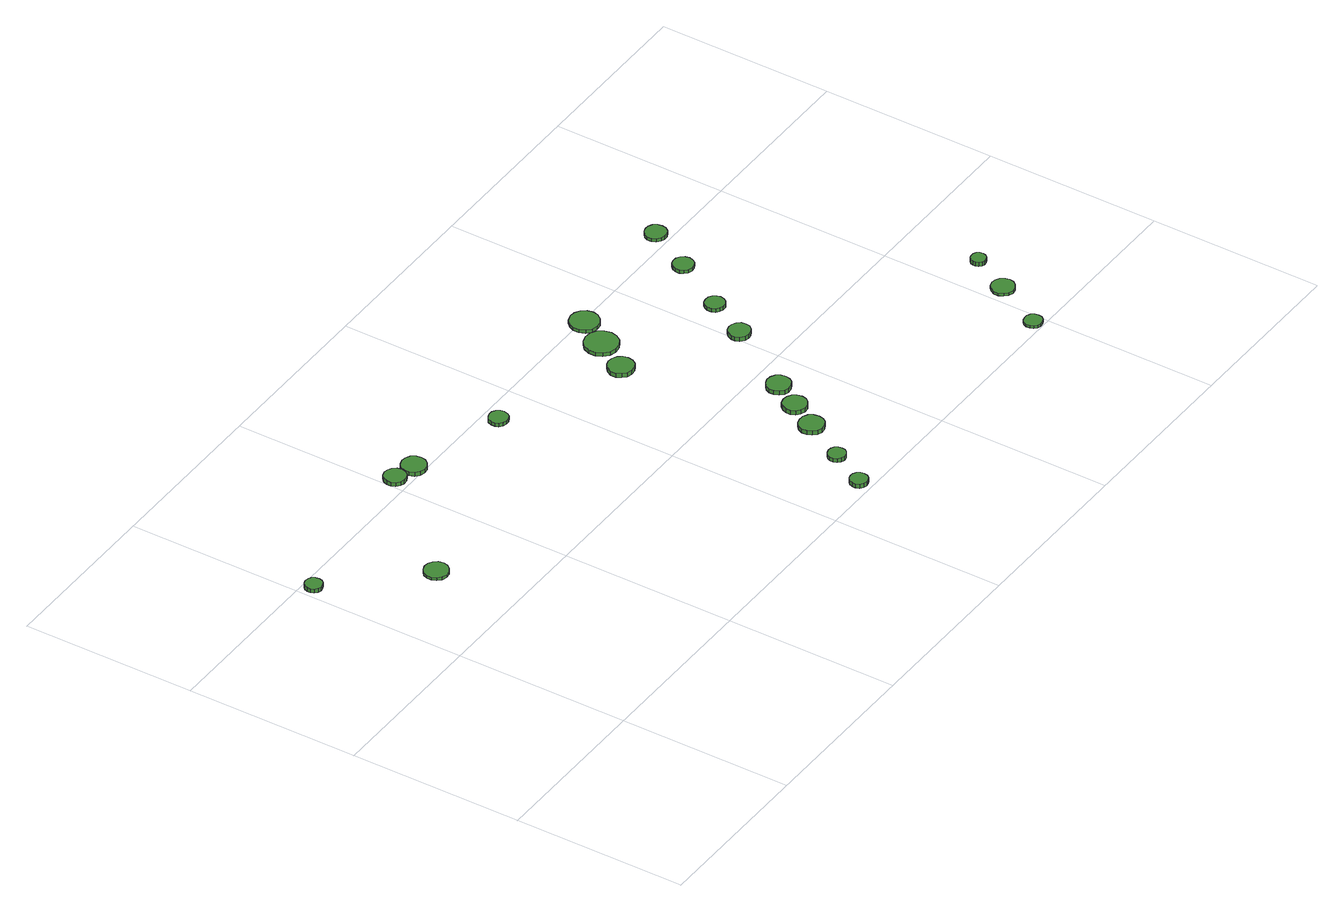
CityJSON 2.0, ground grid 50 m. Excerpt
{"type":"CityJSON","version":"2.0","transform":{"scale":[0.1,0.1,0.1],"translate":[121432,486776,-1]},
"CityObjects":{
"tree1":{"type":"SolitaryVegetationObject","attributes":{"function":"something"},"geometry":[{"type":"MultiSurface","lod":"1","boundaries":[[[0,1,2,3,4,5,6,7,8,9,10,11,12,13,14]],[[15,16,17,18,19,20,21,22,23,24,25,26,27,28,29]],[[0,29,28,1]],[[1,28,27,2]],[[2,27,26,3]],[[3,26,25,4]],[[4,25,24,5]],[[5,24,23,6]],[[6,23,22,7]],[[7,22,21,8]],[[8,21,20,9]],[[9,20,19,10]],[[10,19,18,11]],[[11,18,17,12]],[[12,17,16,13]],[[13,16,15,14]],[[14,15,29,0]]]}]},
"tree2":{"type":"SolitaryVegetationObject","attributes":{"function":"something"},"geometry":[{"type":"MultiSurface","lod":"1","boundaries":[[[30,31,32,33,34,35,36,37,38,39,40,41,42,43,44]],[[45,46,47,48,49,50,51,52,53,54,55,56,57,58,59]],[[30,59,58,31]],[[31,58,57,32]],[[32,57,56,33]],[[33,56,55,34]],[[34,55,54,35]],[[35,54,53,36]],[[36,53,52,37]],[[37,52,51,38]],[[38,51,50,39]],[[39,50,49,40]],[[40,49,48,41]],[[41,48,47,42]],[[42,47,46,43]],[[43,46,45,44]],[[44,45,59,30]]]}]},
"tree3":{"type":"SolitaryVegetationObject","attributes":{"function":"something"},"geometry":[{"type":"MultiSurface","lod":"1","boundaries":[[[60,61,62,63,64,65,66,67,68,69,70,71,72,73,74]],[[75,76,77,78,79,80,81,82,83,84,85,86,87,88,89]],[[60,89,88,61]],[[61,88,87,62]],[[62,87,86,63]],[[63,86,85,64]],[[64,85,84,65]],[[65,84,83,66]],[[66,83,82,67]],[[67,82,81,68]],[[68,81,80,69]],[[69,80,79,70]],[[70,79,78,71]],[[71,78,77,72]],[[72,77,76,73]],[[73,76,75,74]],[[74,75,89,60]]]}]},
"tree4":{"type":"SolitaryVegetationObject","attributes":{"function":"something"},"geometry":[{"type":"MultiSurface","lod":"1","boundaries":[[[90,91,92,93,94,95,96,97,98,99,100,101,102,103,104]],[[105,106,107,108,109,110,111,112,113,114,115,116,117,118,119]],[[90,119,118,91]],[[91,118,117,92]],[[92,117,116,93]],[[93,116,115,94]],[[94,115,114,95]],[[95,114,113,96]],[[96,113,112,97]],[[97,112,111,98]],[[98,111,110,99]],[[99,110,109,100]],[[100,109,108,101]],[[101,108,107,102]],[[102,107,106,103]],[[103,106,105,104]],[[104,105,119,90]]]}]},
"tree5":{"type":"SolitaryVegetationObject","attributes":{"function":"something"},"geometry":[{"type":"MultiSurface","lod":"1","boundaries":[[[120,121,122,123,124,125,126,127,128,129,130,131,132,133,134]],[[135,136,137,138,139,140,141,142,143,144,145,146,147,148,149]],[[120,149,148,121]],[[121,148,147,122]],[[122,147,146,123]],[[123,146,145,124]],[[124,145,144,125]],[[125,144,143,126]],[[126,143,142,127]],[[127,142,141,128]],[[128,141,140,129]],[[129,140,139,130]],[[130,139,138,131]],[[131,138,137,132]],[[132,137,136,133]],[[133,136,135,134]],[[134,135,149,120]]]}]},
"tree6":{"type":"SolitaryVegetationObject","attributes":{"function":"something"},"geometry":[{"type":"MultiSurface","lod":"1","boundaries":[[[150,151,152,153,154,155,156,157,158,159,160,161,162,163,164]],[[165,166,167,168,169,170,171,172,173,174,175,176,177,178,179]],[[150,179,178,151]],[[151,178,177,152]],[[152,177,176,153]],[[153,176,175,154]],[[154,175,174,155]],[[155,174,173,156]],[[156,173,172,157]],[[157,172,171,158]],[[158,171,170,159]],[[159,170,169,160]],[[160,169,168,161]],[[161,168,167,162]],[[162,167,166,163]],[[163,166,165,164]],[[164,165,179,150]]]}]},
"tree7":{"type":"SolitaryVegetationObject","attributes":{"function":"something"},"geometry":[{"type":"MultiSurface","lod":"1","boundaries":[[[180,181,182,183,184,185,186,187,188,189,190,191,192,193,194]],[[195,196,197,198,199,200,201,202,203,204,205,206,207,208,209]],[[180,209,208,181]],[[181,208,207,182]],[[182,207,206,183]],[[183,206,205,184]],[[184,205,204,185]],[[185,204,203,186]],[[186,203,202,187]],[[187,202,201,188]],[[188,201,200,189]],[[189,200,199,190]],[[190,199,198,191]],[[191,198,197,192]],[[192,197,196,193]],[[193,196,195,194]],[[194,195,209,180]]]}]},
"tree8":{"type":"SolitaryVegetationObject","attributes":{"function":"something"},"geometry":[{"type":"MultiSurface","lod":"1","boundaries":[[[210,211,212,213,214,215,216,217,218,219,220,221,222,223,224]],[[225,226,227,228,229,230,231,232,233,234,235,236,237,238,239]],[[210,239,238,211]],[[211,238,237,212]],[[212,237,236,213]],[[213,236,235,214]],[[214,235,234,215]],[[215,234,233,216]],[[216,233,232,217]],[[217,232,231,218]],[[218,231,230,219]],[[219,230,229,220]],[[220,229,228,221]],[[221,228,227,222]],[[222,227,226,223]],[[223,226,225,224]],[[224,225,239,210]]]}]},
"tree9":{"type":"SolitaryVegetationObject","attributes":{"function":"something"},"geometry":[{"type":"MultiSurface","lod":"1","boundaries":[[[240,241,242,243,244,245,246,247,248,249,250,251,252,253,254]],[[255,256,257,258,259,260,261,262,263,264,265,266,267,268,269]],[[240,269,268,241]],[[241,268,267,242]],[[242,267,266,243]],[[243,266,265,244]],[[244,265,264,245]],[[245,264,263,246]],[[246,263,262,247]],[[247,262,261,248]],[[248,261,260,249]],[[249,260,259,250]],[[250,259,258,251]],[[251,258,257,252]],[[252,257,256,253]],[[253,256,255,254]],[[254,255,269,240]]]}]},
"tree10":{"type":"SolitaryVegetationObject","attributes":{"function":"something"},"geometry":[{"type":"MultiSurface","lod":"1","boundaries":[[[270,271,272,273,274,275,276,277,278,279,280,281,282,283,284]],[[285,286,287,288,289,290,291,292,293,294,295,296,297,298,299]],[[270,299,298,271]],[[271,298,297,272]],[[272,297,296,273]],[[273,296,295,274]],[[274,295,294,275]],[[275,294,293,276]],[[276,293,292,277]],[[277,292,291,278]],[[278,291,290,279]],[[279,290,289,280]],[[280,289,288,281]],[[281,288,287,282]],[[282,287,286,283]],[[283,286,285,284]],[[284,285,299,270]]]}]},
"tree11":{"type":"SolitaryVegetationObject","attributes":{"function":"something"},"geometry":[{"type":"MultiSurface","lod":"1","boundaries":[[[300,301,302,303,304,305,306,307,308,309,310,311,312,313,314]],[[315,316,317,318,319,320,321,322,323,324,325,326,327,328,329]],[[300,329,328,301]],[[301,328,327,302]],[[302,327,326,303]],[[303,326,325,304]],[[304,325,324,305]],[[305,324,323,306]],[[306,323,322,307]],[[307,322,321,308]],[[308,321,320,309]],[[309,320,319,310]],[[310,319,318,311]],[[311,318,317,312]],[[312,317,316,313]],[[313,316,315,314]],[[314,315,329,300]]]}]},
"tree12":{"type":"SolitaryVegetationObject","attributes":{"function":"something"},"geometry":[{"type":"MultiSurface","lod":"1","boundaries":[[[330,331,332,333,334,335,336,337,338,339,340,341,342,343,344]],[[345,346,347,348,349,350,351,352,353,354,355,356,357,358,359]],[[330,359,358,331]],[[331,358,357,332]],[[332,357,356,333]],[[333,356,355,334]],[[334,355,354,335]],[[335,354,353,336]],[[336,353,352,337]],[[337,352,351,338]],[[338,351,350,339]],[[339,350,349,340]],[[340,349,348,341]],[[341,348,347,342]],[[342,347,346,343]],[[343,346,345,344]],[[344,345,359,330]]]}]},
"tree13":{"type":"SolitaryVegetationObject","attributes":{"function":"something"},"geometry":[{"type":"MultiSurface","lod":"1","boundaries":[[[360,361,362,363,364,365,366,367,368,369,370,371,372,373,374]],[[375,376,377,378,379,380,381,382,383,384,385,386,387,388,389]],[[360,389,388,361]],[[361,388,387,362]],[[362,387,386,363]],[[363,386,385,364]],[[364,385,384,365]],[[365,384,383,366]],[[366,383,382,367]],[[367,382,381,368]],[[368,381,380,369]],[[369,380,379,370]],[[370,379,378,371]],[[371,378,377,372]],[[372,377,376,373]],[[373,376,375,374]],[[374,375,389,360]]]}]},
"tree14":{"type":"SolitaryVegetationObject","attributes":{"function":"something"},"geometry":[{"type":"MultiSurface","lod":"1","boundaries":[[[390,391,392,393,394,395,396,397,398,399,400,401,402,403,404]],[[405,406,407,408,409,410,411,412,413,414,415,416,417,418,419]],[[390,419,418,391]],[[391,418,417,392]],[[392,417,416,393]],[[393,416,415,394]],[[394,415,414,395]],[[395,414,413,396]],[[396,413,412,397]],[[397,412,411,398]],[[398,411,410,399]],[[399,410,409,400]],[[400,409,408,401]],[[401,408,407,402]],[[402,407,406,403]],[[403,406,405,404]],[[404,405,419,390]]]}]},
"tree15":{"type":"SolitaryVegetationObject","attributes":{"function":"something"},"geometry":[{"type":"MultiSurface","lod":"1","boundaries":[[[420,421,422,423,424,425,426,427,428,429,430,431,432,433,434]],[[435,436,437,438,439,440,441,442,443,444,445,446,447,448,449]],[[420,449,448,421]],[[421,448,447,422]],[[422,447,446,423]],[[423,446,445,424]],[[424,445,444,425]],[[425,444,443,426]],[[426,443,442,427]],[[427,442,441,428]],[[428,441,440,429]],[[429,440,439,430]],[[430,439,438,431]],[[431,438,437,432]],[[432,437,436,433]],[[433,436,435,434]],[[434,435,449,420]]]}]},
"tree16":{"type":"SolitaryVegetationObject","attributes":{"function":"something"},"geometry":[{"type":"MultiSurface","lod":"1","boundaries":[[[450,451,452,453,454,455,456,457,458,459,460,461,462,463,464]],[[465,466,467,468,469,470,471,472,473,474,475,476,477,478,479]],[[450,479,478,451]],[[451,478,477,452]],[[452,477,476,453]],[[453,476,475,454]],[[454,475,474,455]],[[455,474,473,456]],[[456,473,472,457]],[[457,472,471,458]],[[458,471,470,459]],[[459,470,469,460]],[[460,469,468,461]],[[461,468,467,462]],[[462,467,466,463]],[[463,466,465,464]],[[464,465,479,450]]]}]},
"tree17":{"type":"SolitaryVegetationObject","attributes":{"function":"something"},"geometry":[{"type":"MultiSurface","lod":"1","boundaries":[[[480,481,482,483,484,485,486,487,488,489,490,491,492,493,494]],[[495,496,497,498,499,500,501,502,503,504,505,506,507,508,509]],[[480,509,508,481]],[[481,508,507,482]],[[482,507,506,483]],[[483,506,505,484]],[[484,505,504,485]],[[485,504,503,486]],[[486,503,502,487]],[[487,502,501,488]],[[488,501,500,489]],[[489,500,499,490]],[[490,499,498,491]],[[491,498,497,492]],[[492,497,496,493]],[[493,496,495,494]],[[494,495,509,480]]]}]},
"tree18":{"type":"SolitaryVegetationObject","attributes":{"function":"something"},"geometry":[{"type":"MultiSurface","lod":"1","boundaries":[[[510,511,512,513,514,515,516,517,518,519,520,521,522,523,524]],[[525,526,527,528,529,530,531,532,533,534,535,536,537,538,539]],[[510,539,538,511]],[[511,538,537,512]],[[512,537,536,513]],[[513,536,535,514]],[[514,535,534,515]],[[515,534,533,516]],[[516,533,532,517]],[[517,532,531,518]],[[518,531,530,519]],[[519,530,529,520]],[[520,529,528,521]],[[521,528,527,522]],[[522,527,526,523]],[[523,526,525,524]],[[524,525,539,510]]]}]},
"tree19":{"type":"SolitaryVegetationObject","attributes":{"function":"something"},"geometry":[{"type":"MultiSurface","lod":"1","boundaries":[[[540,541,542,543,544,545,546,547,548,549,550,551,552,553,554]],[[555,556,557,558,559,560,561,562,563,564,565,566,567,568,569]],[[540,569,568,541]],[[541,568,567,542]],[[542,567,566,543]],[[543,566,565,544]],[[544,565,564,545]],[[545,564,563,546]],[[546,563,562,547]],[[547,562,561,548]],[[548,561,560,549]],[[549,560,559,550]],[[550,559,558,551]],[[551,558,557,552]],[[552,557,556,553]],[[553,556,555,554]],[[554,555,569,540]]]}]},
"tree20":{"type":"SolitaryVegetationObject","attributes":{"function":"something"},"geometry":[{"type":"MultiSurface","lod":"1","boundaries":[[[570,571,572,573,574,575,576,577,578,579,580,581,582,583,584]],[[585,586,587,588,589,590,591,592,593,594,595,596,597,598,599]],[[570,599,598,571]],[[571,598,597,572]],[[572,597,596,573]],[[573,596,595,574]],[[574,595,594,575]],[[575,594,593,576]],[[576,593,592,577]],[[577,592,591,578]],[[578,591,590,579]],[[579,590,589,580]],[[580,589,588,581]],[[581,588,587,582]],[[582,587,586,583]],[[583,586,585,584]],[[584,585,599,570]]]}]}
},
"vertices":[
[59,969,23],[57,979,23],[51,988,23],[42,993,23],[31,994,23],[22,991,23],[14,984,23],[10,974,23],[10,964,23],[14,955,23],[22,948,23],[31,944,23],[42,946,23],[51,951,23],[57,959,23],[57,959,11],[51,951,11],[42,946,11],[31,944,11],[22,948,11],[14,955,11],[10,964,11],[10,974,11],[14,984,11],[22,991,11],[31,994,11],[42,993,11],[51,988,11],[57,979,11],[59,969,11],
[296,742,16],[293,756,16],[284,767,16],[272,774,16],[258,776,16],[244,771,16],[234,762,16],[228,749,16],[228,735,16],[234,722,16],[244,712,16],[258,708,16],[272,709,16],[284,716,16],[293,728,16],[293,728,7],[284,716,7],[272,709,7],[258,708,7],[244,712,7],[234,722,7],[228,735,7],[228,749,7],[234,762,7],[244,771,7],[258,776,7],[272,774,7],[284,767,7],[293,756,7],[296,742,7],
[564,1044,19],[561,1056,19],[553,1067,19],[542,1073,19],[529,1075,19],[517,1071,19],[507,1062,19],[502,1050,19],[502,1037,19],[507,1025,19],[517,1017,19],[529,1013,19],[542,1014,19],[553,1020,19],[561,1031,19],[561,1031,7],[553,1020,7],[542,1014,7],[529,1013,7],[517,1017,7],[507,1025,7],[502,1037,7],[502,1050,7],[507,1062,7],[517,1071,7],[529,1075,7],[542,1073,7],[553,1067,7],[561,1056,7],[564,1044,7],
[633,1029,19],[630,1043,19],[622,1055,19],[609,1062,19],[595,1064,19],[581,1059,19],[570,1049,19],[564,1036,19],[564,1022,19],[570,1008,19],[581,998,19],[595,994,19],[609,995,19],[622,1003,19],[630,1015,19],[630,1015,7],[622,1003,7],[609,995,7],[595,994,7],[581,998,7],[570,1008,7],[564,1022,7],[564,1036,7],[570,1049,7],[581,1059,7],[595,1064,7],[609,1062,7],[622,1055,7],[630,1043,7],[633,1029,7],
[912,956,18],[909,967,18],[903,976,18],[893,982,18],[882,983,18],[871,979,18],[862,972,18],[858,961,18],[858,950,18],[862,940,18],[871,932,18],[882,929,18],[893,930,18],[903,935,18],[909,945,18],[909,945,7],[903,935,7],[893,930,7],[882,929,7],[871,932,7],[862,940,7],[858,950,7],[858,961,7],[862,972,7],[871,979,7],[882,983,7],[893,982,7],[903,976,7],[909,967,7],[912,956,7],
[1194,38,20],[1192,48,20],[1186,57,20],[1177,62,20],[1167,63,20],[1157,60,20],[1149,53,20],[1145,43,20],[1145,33,20],[1149,23,20],[1157,16,20],[1167,13,20],[1177,14,20],[1186,19,20],[1192,28,20],[1192,28,7],[1186,19,7],[1177,14,7],[1167,13,7],[1157,16,7],[1149,23,7],[1145,33,7],[1145,43,7],[1149,53,7],[1157,60,7],[1167,63,7],[1177,62,7],[1186,57,7],[1192,48,7],[1194,38,7],
[1254,144,19],[1252,155,19],[1246,163,19],[1237,168,19],[1227,169,19],[1217,166,19],[1209,159,19],[1205,150,19],[1205,139,19],[1209,130,19],[1217,123,19],[1227,119,19],[1237,120,19],[1246,126,19],[1252,134,19],[1252,134,7],[1246,126,7],[1237,120,7],[1227,119,7],[1217,123,7],[1209,130,7],[1205,139,7],[1205,150,7],[1209,159,7],[1217,166,7],[1227,169,7],[1237,168,7],[1246,163,7],[1252,155,7],[1254,144,7],
[1333,266,20],[1330,281,20],[1322,293,20],[1309,300,20],[1294,301,20],[1280,297,20],[1270,287,20],[1264,274,20],[1264,259,20],[1270,246,20],[1280,236,20],[1294,231,20],[1309,233,20],[1322,240,20],[1330,252,20],[1330,252,7],[1322,240,7],[1309,233,7],[1294,231,7],[1280,236,7],[1270,246,7],[1264,259,7],[1264,274,7],[1270,287,7],[1280,297,7],[1294,301,7],[1309,300,7],[1322,293,7],[1330,281,7],[1333,266,7],
[1376,346,23],[1373,360,23],[1365,371,23],[1353,378,23],[1339,380,23],[1325,376,23],[1315,366,23],[1309,353,23],[1309,339,23],[1315,326,23],[1325,317,23],[1339,312,23],[1353,314,23],[1365,321,23],[1373,332,23],[1373,332,10],[1365,321,10],[1353,314,10],[1339,312,10],[1325,317,10],[1315,326,10],[1309,339,10],[1309,353,10],[1315,366,10],[1325,376,10],[1339,380,10],[1353,378,10],[1365,371,10],[1373,360,10],[1376,346,10],
[1271,809,21],[1268,824,21],[1259,836,21],[1246,843,21],[1230,845,21],[1216,840,21],[1205,830,21],[1198,816,21],[1198,801,21],[1205,787,21],[1216,777,21],[1230,772,21],[1246,774,21],[1259,781,21],[1268,794,21],[1268,794,8],[1259,781,8],[1246,774,8],[1230,772,8],[1216,777,8],[1205,787,8],[1198,801,8],[1198,816,8],[1205,830,8],[1216,840,8],[1230,845,8],[1246,843,8],[1259,836,8],[1268,824,8],[1271,809,8],
[1421,425,25],[1418,439,25],[1410,450,25],[1398,457,25],[1383,459,25],[1370,454,25],[1360,445,25],[1354,432,25],[1354,418,25],[1360,405,25],[1370,395,25],[1383,391,25],[1398,393,25],[1410,400,25],[1418,411,25],[1418,411,12],[1410,400,12],[1398,393,12],[1383,391,12],[1370,395,12],[1360,405,12],[1354,418,12],[1354,432,12],[1360,445,12],[1370,454,12],[1383,459,12],[1398,457,12],[1410,450,12],[1418,439,12],[1421,425,12],
[1339,905,18],[1335,924,18],[1324,940,18],[1307,950,18],[1287,952,18],[1269,946,18],[1254,933,18],[1246,915,18],[1246,895,18],[1254,877,18],[1269,864,18],[1287,858,18],[1307,860,18],[1324,870,18],[1335,886,18],[1335,886,7],[1324,870,7],[1307,860,7],[1287,858,7],[1269,864,7],[1254,877,7],[1246,895,7],[1246,915,7],[1254,933,7],[1269,946,7],[1287,952,7],[1307,950,7],[1324,940,7],[1335,924,7],[1339,905,7],
[1387,991,17],[1383,1008,17],[1373,1022,17],[1358,1031,17],[1341,1033,17],[1324,1027,17],[1312,1016,17],[1305,1000,17],[1305,983,17],[1312,967,17],[1324,955,17],[1341,950,17],[1358,952,17],[1373,961,17],[1383,975,17],[1383,975,7],[1373,961,7],[1358,952,7],[1341,950,7],[1324,955,7],[1312,967,7],[1305,983,7],[1305,1000,7],[1312,1016,7],[1324,1027,7],[1341,1033,7],[1358,1031,7],[1373,1022,7],[1383,1008,7],[1387,991,7],
[1552,632,23],[1550,645,23],[1542,655,23],[1531,661,23],[1518,663,23],[1506,659,23],[1496,650,23],[1491,638,23],[1491,626,23],[1496,614,23],[1506,605,23],[1518,601,23],[1531,603,23],[1542,609,23],[1550,619,23],[1550,619,10],[1542,609,10],[1531,603,10],[1518,601,10],[1506,605,10],[1496,614,10],[1491,626,10],[1491,638,10],[1496,650,10],[1506,659,10],[1518,663,10],[1531,661,10],[1542,655,10],[1550,645,10],[1552,632,10],
[1618,752,18],[1615,763,18],[1609,772,18],[1599,778,18],[1587,779,18],[1576,776,18],[1568,768,18],[1563,757,18],[1563,746,18],[1568,735,18],[1576,728,18],[1587,724,18],[1599,725,18],[1609,731,18],[1615,740,18],[1615,740,7],[1609,731,7],[1599,725,7],[1587,724,7],[1576,728,7],[1568,735,7],[1563,746,7],[1563,757,7],[1568,768,7],[1576,776,7],[1587,779,7],[1599,778,7],[1609,772,7],[1615,763,7],[1618,752,7],
[1713,909,17],[1710,921,17],[1703,931,17],[1692,937,17],[1680,938,17],[1668,935,17],[1659,926,17],[1654,915,17],[1654,903,17],[1659,892,17],[1668,884,17],[1680,880,17],[1692,881,17],[1703,887,17],[1710,897,17],[1710,897,7],[1703,887,7],[1692,881,7],[1680,880,7],[1668,884,7],[1659,892,7],[1654,903,7],[1654,915,7],[1659,926,7],[1668,935,7],[1680,938,7],[1692,937,7],[1703,931,7],[1710,921,7],[1713,909,7],
[2001,28,15],[1999,38,15],[1993,47,15],[1983,52,15],[1973,53,15],[1963,50,15],[1955,43,15],[1951,33,15],[1951,23,15],[1955,13,15],[1963,6,15],[1973,3,15],[1983,4,15],[1993,9,15],[1999,18,15],[1999,18,7],[1993,9,7],[1983,4,7],[1973,3,7],[1963,6,7],[1955,13,7],[1951,23,7],[1951,33,7],[1955,43,7],[1963,50,7],[1973,53,7],[1983,52,7],[1993,47,7],[1999,38,7],[2001,28,7],
[1787,1041,17],[1785,1053,17],[1777,1064,17],[1766,1070,17],[1754,1071,17],[1742,1067,17],[1732,1059,17],[1727,1047,17],[1727,1035,17],[1732,1023,17],[1742,1015,17],[1754,1011,17],[1766,1012,17],[1777,1018,17],[1785,1029,17],[1785,1029,7],[1777,1018,7],[1766,1012,7],[1754,1011,7],[1742,1015,7],[1732,1023,7],[1727,1035,7],[1727,1047,7],[1732,1059,7],[1742,1067,7],[1754,1071,7],[1766,1070,7],[1777,1064,7],[1785,1053,7],[1787,1041,7],
[2086,171,15],[2083,184,15],[2075,195,15],[2064,202,15],[2050,204,15],[2037,200,15],[2027,190,15],[2021,178,15],[2021,164,15],[2027,152,15],[2037,143,15],[2050,138,15],[2064,140,15],[2075,147,15],[2083,158,15],[2083,158,7],[2075,147,7],[2064,140,7],[2050,138,7],[2037,143,7],[2027,152,7],[2021,164,7],[2021,178,7],[2027,190,7],[2037,200,7],[2050,204,7],[2064,202,7],[2075,195,7],[2083,184,7],[2086,171,7],
[2135,285,20],[2133,294,20],[2128,301,20],[2120,306,20],[2111,306,20],[2103,304,20],[2096,298,20],[2093,290,20],[2093,281,20],[2096,273,20],[2103,267,20],[2111,264,20],[2120,265,20],[2128,269,20],[2133,277,20],[2133,277,7],[2128,269,7],[2120,265,7],[2111,264,7],[2103,267,7],[2096,273,7],[2093,281,7],[2093,290,7],[2096,298,7],[2103,304,7],[2111,306,7],[2120,306,7],[2128,301,7],[2133,294,7],[2135,285,7]
]}
